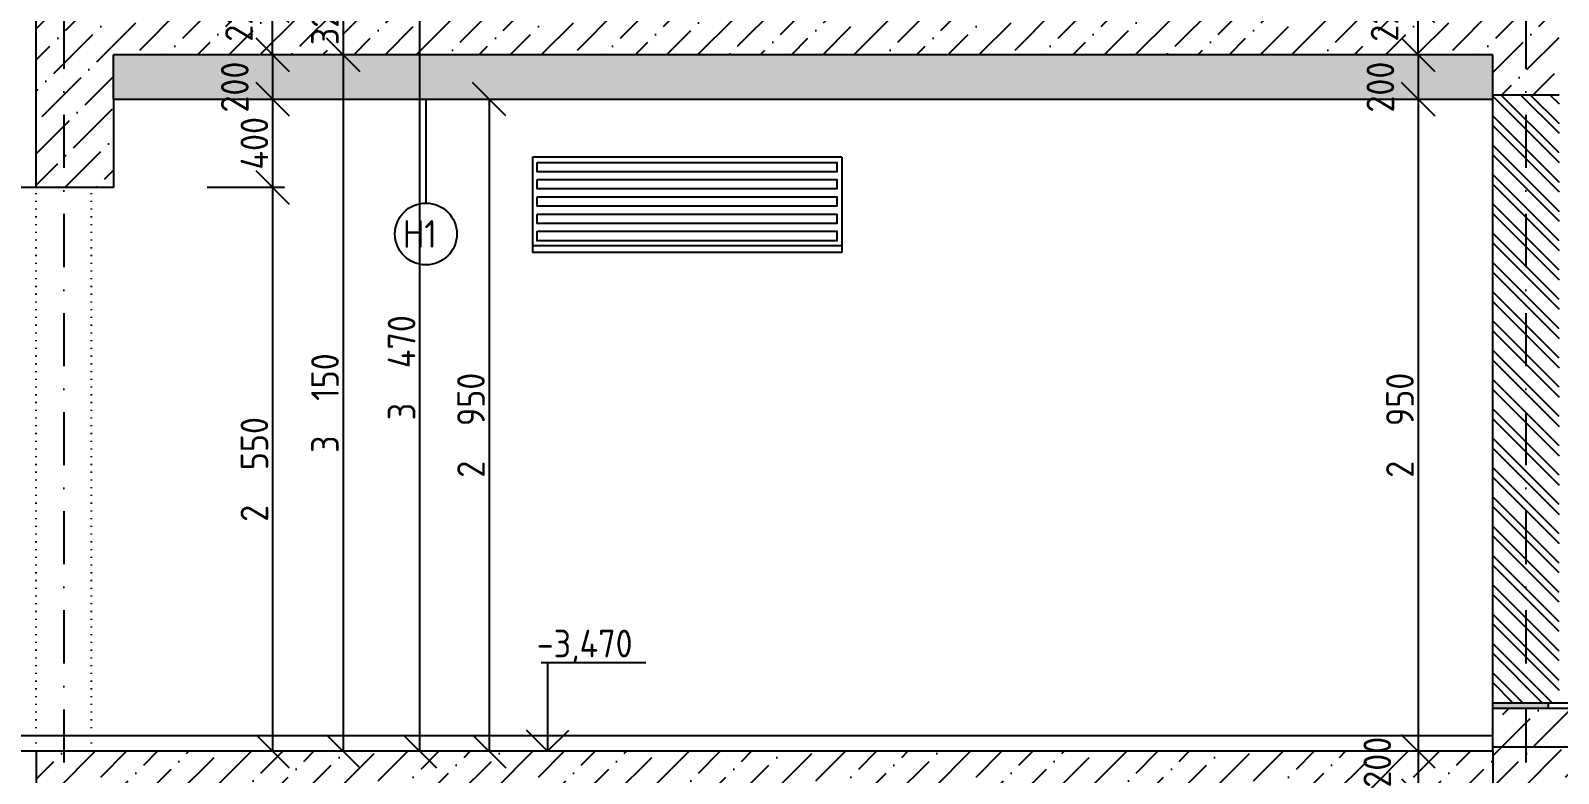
# Model space of a CAD drawing. Extents: x 3792242 to 5145247, y -1546315 to -1031918.
# Drawn here: x 4008977 to 4015889, y -1505700 to -1502340 of the extents above; entities that cross this region are included whole.
import ezdxf

# ---------------------------------------------------------------- set-up
doc = ezdxf.new("R2010")
doc.units = 0
doc.header["$MEASUREMENT"] = 0
doc.linetypes.add('ACAD_ISO07W100', pattern=[3.5, 0.5, -3])
doc.linetypes.add('BODKOCIARKOVANA_3', pattern=[5.6, 3, -1.3, 0, -1.3])
doc.layers.get('0').update_dxf_attribs({"linetype": 'CONTINUOUS'})
doc.layers.get('Defpoints').update_dxf_attribs({"color": 61, "linetype": 'CONTINUOUS'})
for name, color, linetype in [('KÓTY', 4, 'CONTINUOUS'), ('MÚRY', 1, 'CONTINUOUS'), ('OKNÁ', 143, 'CONTINUOUS'), ('osi', 253, 'CONTINUOUS'), ('POZEMOK', 7, 'CONTINUOUS'), ('TENKÁ', 7, 'CONTINUOUS'), ('ŠRAFY', 82, 'CONTINUOUS'), ('šrafy-múry', 8, 'CONTINUOUS')]:
    doc.layers.add(name, color=color, linetype=linetype)
doc.styles.add('STYLE1', font='isocp.shx')
doc.dimstyles.new('STANDARD-50', dxfattribs={"dimtxt": 125, "dimasz": 150, "dimexe": 10, "dimexo": 200, "dimgap": 20, "dimtad": 1, "dimdsep": 46, "dimlunit": 6, "dimtxsty": 'STYLE1', "dimblk1": 'OBLIQUE', "dimblk2": 'OBLIQUE', "dimsah": 1, "dimcen": 2.5, "dimse1": 1, "dimse2": 1, "dimadec": 0, "dimazin": 0, "dimtfac": 1, "dimtmove": 1, "dimatfit": 3, "dimldrblk": 'OBLIQUE', "dimfxl": 1, "dimtolj": 1, "dimtzin": 0, "dimarcsym": 0})
pattern_1 = [(45, (73093.04, 33513.66), (53.0330086, 194.4543648), [250, -50, 0, -50])]
pattern_2 = [(45, (139723.04, 33513.66), (53.0330086, 194.4543648), [250, -50, 0, -50])]

# ---------------------------------------------------------------- blocks, each defined once
blk = doc.blocks.new('_OBLIQUE')
at = {"color": 0, "linetype": 'ByBlock'}
blk.add_line((-0.5, -0.5), (0.5, 0.5), dxfattribs=at)
blk = doc.blocks.new('*D49838')
at = {"layer": 'Defpoints', "color": 0}
for p in [(4009639, -1503050.1), (4009639, -1505600.1), (4010072, -1505600.1)]:
    blk.add_point(p, dxfattribs=at)
at = {"layer": 'KÓTY', "color": 0, "lineweight": -2, "ltscale": 0.25}
blk.add_line((4010072, -1503050.1), (4010072, -1505600.1), dxfattribs=at)
at = {"layer": 'KÓTY', "color": 0, "linetype": 'ByBlock', "lineweight": -2, "xscale": 150, "yscale": 150, "zscale": 150}
for p, rotation in [((4010072, -1503050.1), 90), ((4010072, -1505600.1), 270)]:
    blk.add_blockref('_OBLIQUE', p, dxfattribs=dict(at, rotation=rotation))
at = {"layer": 'KÓTY', "color": 0, "insert": (4009989.5, -1504325.1), "char_height": 125, "attachment_point": 5, "rotation": 90, "style": 'STYLE1'}
blk.add_mtext('\\A1;2ﾠ550', dxfattribs=at)
blk = doc.blocks.new('*D49839')
at = {"layer": 'Defpoints', "color": 0}
for p in [(4009639, -1502230.1), (4010072, -1502230.1), (4009639, -1502450.1)]:
    blk.add_point(p, dxfattribs=at)
at = {"layer": 'KÓTY', "color": 0, "lineweight": -2, "ltscale": 0.25}
blk.add_line((4010072, -1502450.1), (4010072, -1502230.1), dxfattribs=at)
at = {"layer": 'KÓTY', "color": 0, "linetype": 'ByBlock', "lineweight": -2, "xscale": 150, "yscale": 150, "zscale": 150}
for p, rotation in [((4010072, -1502230.1), 90), ((4010072, -1502450.1), 270)]:
    blk.add_blockref('_OBLIQUE', p, dxfattribs=dict(at, rotation=rotation))
at = {"layer": 'KÓTY', "color": 0, "insert": (4009920, -1502275.3), "char_height": 125, "attachment_point": 5, "rotation": 90, "style": 'STYLE1'}
blk.add_mtext('\\A1;220', dxfattribs=at)
blk = doc.blocks.new('*D49841')
at = {"layer": 'Defpoints', "color": 0}
for p in [(4009639, -1502450.1), (4009639, -1502650.1), (4010072, -1502650.1)]:
    blk.add_point(p, dxfattribs=at)
at = {"layer": 'KÓTY', "color": 0, "lineweight": -2, "ltscale": 0.25}
blk.add_line((4010072, -1502450.1), (4010072, -1502650.1), dxfattribs=at)
at = {"layer": 'KÓTY', "color": 0, "linetype": 'ByBlock', "lineweight": -2, "xscale": 150, "yscale": 150, "zscale": 150}
for p, rotation in [((4010072, -1502450.1), 90), ((4010072, -1502650.1), 270)]:
    blk.add_blockref('_OBLIQUE', p, dxfattribs=dict(at, rotation=rotation))
at = {"layer": 'KÓTY', "color": 0, "insert": (4009901, -1502595.8), "char_height": 125, "attachment_point": 5, "rotation": 90, "style": 'STYLE1'}
blk.add_mtext('\\A1;200', dxfattribs=at)
blk = doc.blocks.new('*D49842')
at = {"layer": 'Defpoints', "color": 0}
for p in [(4009639, -1502650.1), (4009639, -1503050.1), (4010072, -1503050.1)]:
    blk.add_point(p, dxfattribs=at)
at = {"layer": 'KÓTY', "color": 0, "lineweight": -2, "ltscale": 0.25}
blk.add_line((4010072, -1502650.1), (4010072, -1503050.1), dxfattribs=at)
at = {"layer": 'KÓTY', "color": 0, "linetype": 'ByBlock', "lineweight": -2, "xscale": 150, "yscale": 150, "zscale": 150}
for p, rotation in [((4010072, -1502650.1), 90), ((4010072, -1503050.1), 270)]:
    blk.add_blockref('_OBLIQUE', p, dxfattribs=dict(at, rotation=rotation))
at = {"layer": 'KÓTY', "color": 0, "insert": (4009989.5, -1502850.1), "char_height": 125, "attachment_point": 5, "rotation": 90, "style": 'STYLE1'}
blk.add_mtext('\\A1;400', dxfattribs=at)
blk = doc.blocks.new('*D49861')
at = {"layer": 'Defpoints', "color": 0}
for p in [(4014821.5, -1502230.1), (4015254.5, -1502230.1), (4014821.5, -1502450.1)]:
    blk.add_point(p, dxfattribs=at)
at = {"layer": 'KÓTY', "color": 0, "lineweight": -2, "ltscale": 0.25}
blk.add_line((4015254.5, -1502450.1), (4015254.5, -1502230.1), dxfattribs=at)
at = {"layer": 'KÓTY', "color": 0, "linetype": 'ByBlock', "lineweight": -2, "xscale": 150, "yscale": 150, "zscale": 150}
for p, rotation in [((4015254.5, -1502230.1), 90), ((4015254.5, -1502450.1), 270)]:
    blk.add_blockref('_OBLIQUE', p, dxfattribs=dict(at, rotation=rotation))
at = {"layer": 'KÓTY', "color": 0, "insert": (4015102.5, -1502275.3), "char_height": 125, "attachment_point": 5, "rotation": 90, "style": 'STYLE1'}
blk.add_mtext('\\A1;220', dxfattribs=at)
blk = doc.blocks.new('*D49863')
at = {"layer": 'Defpoints', "color": 0}
for p in [(4014821.5, -1502450.1), (4014821.5, -1502650.1), (4015254.5, -1502650.1)]:
    blk.add_point(p, dxfattribs=at)
at = {"layer": 'KÓTY', "color": 0, "lineweight": -2, "ltscale": 0.25}
blk.add_line((4015254.5, -1502450.1), (4015254.5, -1502650.1), dxfattribs=at)
at = {"layer": 'KÓTY', "color": 0, "linetype": 'ByBlock', "lineweight": -2, "xscale": 150, "yscale": 150, "zscale": 150}
for p, rotation in [((4015254.5, -1502450.1), 90), ((4015254.5, -1502650.1), 270)]:
    blk.add_blockref('_OBLIQUE', p, dxfattribs=dict(at, rotation=rotation))
at = {"layer": 'KÓTY', "color": 0, "insert": (4015083.5, -1502595.8), "char_height": 125, "attachment_point": 5, "rotation": 90, "style": 'STYLE1'}
blk.add_mtext('\\A1;200', dxfattribs=at)
blk = doc.blocks.new('*D49876')
at = {"layer": 'Defpoints', "color": 0}
for p in [(4015592, -1502650.1), (4015254.5, -1505600.1), (4015592, -1505600.1)]:
    blk.add_point(p, dxfattribs=at)
at = {"layer": 'KÓTY', "color": 0, "lineweight": -2, "ltscale": 0.25}
blk.add_line((4015254.5, -1502650.1), (4015254.5, -1505600.1), dxfattribs=at)
at = {"layer": 'KÓTY', "color": 0, "linetype": 'ByBlock', "lineweight": -2, "xscale": 150, "yscale": 150, "zscale": 150}
for p, rotation in [((4015254.5, -1502650.1), 90), ((4015254.5, -1505600.1), 270)]:
    blk.add_blockref('_OBLIQUE', p, dxfattribs=dict(at, rotation=rotation))
at = {"layer": 'KÓTY', "color": 0, "insert": (4015172, -1504125.1), "char_height": 125, "attachment_point": 5, "rotation": 90, "style": 'STYLE1'}
blk.add_mtext('\\A1;2ﾠ950', dxfattribs=at)
blk = doc.blocks.new('*D49877')
at = {"layer": 'Defpoints', "color": 0}
for p in [(4015592, -1505600.1), (4015254.5, -1505800.1), (4015592, -1505800.1)]:
    blk.add_point(p, dxfattribs=at)
at = {"layer": 'KÓTY', "color": 0, "lineweight": -2, "ltscale": 0.25}
blk.add_line((4015254.5, -1505600.1), (4015254.5, -1505800.1), dxfattribs=at)
at = {"layer": 'KÓTY', "color": 0, "linetype": 'ByBlock', "lineweight": -2, "xscale": 150, "yscale": 150, "zscale": 150}
for p, rotation in [((4015254.5, -1505600.1), 90), ((4015254.5, -1505800.1), 270)]:
    blk.add_blockref('_OBLIQUE', p, dxfattribs=dict(at, rotation=rotation))
at = {"layer": 'KÓTY', "color": 0, "insert": (4015069.5, -1505649.4), "char_height": 125, "attachment_point": 5, "rotation": 90, "style": 'STYLE1'}
blk.add_mtext('\\A1;200', dxfattribs=at)
blk = doc.blocks.new('*D49955')
at = {"layer": 'Defpoints', "color": 0}
for p in [(4010391.5, -1502130.1), (4010391.5, -1502450.1), (4010391.5, -1502450.1)]:
    blk.add_point(p, dxfattribs=at)
at = {"layer": 'KÓTY', "color": 0, "lineweight": -2, "ltscale": 0.25}
blk.add_line((4010391.5, -1502130.1), (4010391.5, -1502450.1), dxfattribs=at)
at = {"layer": 'KÓTY', "color": 0, "linetype": 'ByBlock', "lineweight": -2, "xscale": 150, "yscale": 150, "zscale": 150}
for p, rotation in [((4010391.5, -1502130.1), 90), ((4010391.5, -1502450.1), 270)]:
    blk.add_blockref('_OBLIQUE', p, dxfattribs=dict(at, rotation=rotation))
at = {"layer": 'KÓTY', "color": 0, "insert": (4010309, -1502290.1), "char_height": 125, "attachment_point": 5, "rotation": 90, "style": 'STYLE1'}
blk.add_mtext('\\A1;320', dxfattribs=at)
blk = doc.blocks.new('*D49956')
at = {"layer": 'Defpoints', "color": 0}
for p in [(4009568.5, -1502450.1), (4009568.5, -1505600.1), (4010391.5, -1505600.1)]:
    blk.add_point(p, dxfattribs=at)
at = {"layer": 'KÓTY', "color": 0, "lineweight": -2, "ltscale": 0.25}
blk.add_line((4010391.5, -1502450.1), (4010391.5, -1505600.1), dxfattribs=at)
at = {"layer": 'KÓTY', "color": 0, "linetype": 'ByBlock', "lineweight": -2, "xscale": 150, "yscale": 150, "zscale": 150}
for p, rotation in [((4010391.5, -1502450.1), 90), ((4010391.5, -1505600.1), 270)]:
    blk.add_blockref('_OBLIQUE', p, dxfattribs=dict(at, rotation=rotation))
at = {"layer": 'KÓTY', "color": 0, "insert": (4010309, -1504025.1), "char_height": 125, "attachment_point": 5, "rotation": 90, "style": 'STYLE1'}
blk.add_mtext('\\A1;3ﾠ150', dxfattribs=at)
blk = doc.blocks.new('*D49960')
at = {"layer": 'Defpoints', "color": 0}
for p in [(4010391.5, -1502130.1), (4010738, -1502130.1), (4010391.5, -1505600.1)]:
    blk.add_point(p, dxfattribs=at)
at = {"layer": 'KÓTY', "color": 0, "lineweight": -2, "ltscale": 0.25}
blk.add_line((4010738, -1505600.1), (4010738, -1502130.1), dxfattribs=at)
at = {"layer": 'KÓTY', "color": 0, "linetype": 'ByBlock', "lineweight": -2, "xscale": 150, "yscale": 150, "zscale": 150}
for p, rotation in [((4010738, -1502130.1), 90), ((4010738, -1505600.1), 270)]:
    blk.add_blockref('_OBLIQUE', p, dxfattribs=dict(at, rotation=rotation))
at = {"layer": 'KÓTY', "color": 0, "insert": (4010655.5, -1503865.1), "char_height": 125, "attachment_point": 5, "rotation": 90, "style": 'STYLE1'}
blk.add_mtext('\\A1;3ﾠ470', dxfattribs=at)
blk = doc.blocks.new('*D49966')
at = {"layer": 'Defpoints', "color": 0}
for p in [(4010738, -1502650.1), (4010738, -1505600.1), (4011052, -1505600.1)]:
    blk.add_point(p, dxfattribs=at)
at = {"layer": 'KÓTY', "color": 0, "lineweight": -2, "ltscale": 0.25}
blk.add_line((4011052, -1502650.1), (4011052, -1505600.1), dxfattribs=at)
at = {"layer": 'KÓTY', "color": 0, "linetype": 'ByBlock', "lineweight": -2, "xscale": 150, "yscale": 150, "zscale": 150}
for p, rotation in [((4011052, -1502650.1), 90), ((4011052, -1505600.1), 270)]:
    blk.add_blockref('_OBLIQUE', p, dxfattribs=dict(at, rotation=rotation))
at = {"layer": 'KÓTY', "color": 0, "insert": (4010969.5, -1504125.1), "char_height": 125, "attachment_point": 5, "rotation": 90, "style": 'STYLE1'}
blk.add_mtext('\\A1;2ﾠ950', dxfattribs=at)

msp = doc.modelspace()

# ---------------------------------------------------------------- hatches: boundary and pattern name
at = {"layer": 'TENKÁ', "ltscale": 0.25}
msp.add_hatch(color=256, dxfattribs=at).paths.add_polyline_path([(4015842.044, -1505380.108), (4015592.044, -1505380.108), (4015592.044, -1505405.108), (4015842.044, -1505405.108)])
at = {"layer": 'ŠRAFY'}
h = msp.add_hatch(dxfattribs=at)
h.set_pattern_fill('HEX', color=256, scale=250)
h.set_pattern_definition([(0, (-1667870.456, 8090.66), (0, 54.12658774), [31.25, -62.5]), (120, (-1667870.456, 8090.66), (-46.875, -27.06329387), [31.25, -62.5]), (60, (-1667839.206, 8090.66), (-46.875, 27.06329387), [31.25, -62.5])])
h.paths.add_polyline_path([(4009352.044, -1502650.108), (4015592.044, -1502650.108), (4015592.044, -1502450.108), (4009352.044, -1502450.108)])
h.paths.add_polyline_path([(4009776.044, -1502739.637), (4009776.044, -1502452.039), (4010026.044, -1502452.039), (4010026.044, -1502739.637)], flags=9)
h = msp.add_hatch(dxfattribs=at)
h.set_pattern_fill('ANSI32', color=256, scale=250, angle=90)
h.set_pattern_definition([(135, (-1113810.46, 33513.66), (-66.2912607, -66.2912607), []), (135, (-1113810.46, 33557.86), (-66.2912607, -66.2912607), [])])
h.paths.add_polyline_path([(4015892.044, -1502630.108), (4015592.044, -1502630.108), (4015592.044, -1502650.108), (4015592.044, -1505380.108), (4015842.044, -1505380.108), (4015892.044, -1505380.108), (4015892.044, -1505330.108), (4015892.044, -1505130.108), (4015892.044, -1503716.873), (4015892.044, -1502794.319)])
at = {"layer": 'šrafy-múry'}
h = msp.add_hatch(dxfattribs=at)
h.set_pattern_fill('ANSI36', color=253, scale=800, angle=360)
h.set_pattern_definition(pattern_2)
h.paths.add_polyline_path([(4015892.044, -1502498.049), (4015892.044, -1502483.049), (4015892.044, -1502230.108), (4015592.044, -1502230.108), (4012517.044, -1502230.108), (4012402.044, -1502230.108), (4009252.044, -1502230.108), (4009002.044, -1502230.108), (4009002.044, -1503050.108), (4009252.044, -1503050.108), (4009352.044, -1503050.108), (4009352.044, -1502650.108), (4009352.044, -1502450.108), (4015592.044, -1502450.108), (4015592.044, -1502630.108), (4015892.044, -1502630.108)])
h.paths.add_polyline_path([(4009776.044, -1502739.637), (4009776.044, -1502452.039), (4010026.044, -1502452.039), (4010026.044, -1502739.637)], flags=24)
h.paths.add_polyline_path([(4009795.044, -1502419.137), (4009795.044, -1502131.539), (4010045.044, -1502131.539), (4010045.044, -1502419.137)], flags=9)
h = msp.add_hatch(dxfattribs=at)
h.set_pattern_fill('ANSI36', color=253, scale=800, angle=360)
h.set_pattern_definition(pattern_1)
h.paths.add_polyline_path([(4022342.044, -1505405.108), (4022092.044, -1505405.108), (4021842.044, -1505405.108), (4021592.044, -1505405.108), (4021342.044, -1505405.108), (4021092.044, -1505405.108), (4020842.044, -1505405.108), (4020592.044, -1505405.108), (4020342.044, -1505405.108), (4020092.044, -1505405.108), (4019842.044, -1505405.108), (4019592.044, -1505405.108), (4019342.044, -1505405.108), (4019092.044, -1505405.108), (4018842.044, -1505405.108), (4018592.044, -1505405.108), (4018342.044, -1505405.108), (4018092.044, -1505405.108), (4017842.044, -1505405.108), (4017592.044, -1505405.108), (4017342.044, -1505405.108), (4017092.044, -1505405.108), (4016842.044, -1505405.108), (4016592.044, -1505405.108), (4016342.044, -1505405.108), (4016092.044, -1505405.108), (4015842.044, -1505405.108), (4015617.044, -1505405.108), (4015617.044, -1505580.108), (4015992.044, -1505580.108), (4018142.044, -1505580.108), (4018442.044, -1505580.108), (4022132.044, -1505580.108), (4022532.044, -1505580.108), (4022532.044, -1505405.108)])
h = msp.add_hatch(dxfattribs=at)
h.set_pattern_fill('ANSI36', color=253, scale=800, angle=360)
h.set_pattern_definition(pattern_2)
h.paths.add_polyline_path([(4009002.044, -1505800.108), (4015592.044, -1505800.108), (4015592.044, -1505600.108), (4009002.044, -1505600.108)])
h = msp.add_hatch(dxfattribs=at)
h.set_pattern_fill('ANSI36', color=253, scale=800, angle=360)
h.set_pattern_definition(pattern_1)
h.paths.add_polyline_path([(4015992.044, -1506330.108), (4015992.044, -1505580.108), (4015592.044, -1505580.108), (4015592.044, -1505600.108), (4015592.044, -1506330.108)])

# ---------------------------------------------------------------- linework, layer by layer
at = {"layer": 'KÓTY', "ltscale": 0.25}
msp.add_line((4010125.446, -1503050.108), (4009775.446, -1503050.108), dxfattribs=at)
at = {"layer": 'MÚRY'}
for p, q in [((4009352.044, -1502650.108), (4009352.044, -1503050.108)), ((4009352.044, -1502650.108), (4009352.044, -1503050.108)), ((4009352.044, -1502650.108), (4015592.044, -1502650.108)), ((4015592.044, -1505600.108), (4015592.044, -1502650.108)), ((4009352.044, -1503050.108), (4008602.044, -1503050.108)), ((4015592.044, -1505600.108), (3995722.044, -1505600.108))]:
    msp.add_line(p, q, dxfattribs=at)
at = {"layer": 'OKNÁ', "ltscale": 0.25}
msp.add_line((4010765.544, -1502650.108), (4010765.544, -1503120.217), dxfattribs=at)
msp.add_circle((4010765.544, -1503260.217), 140, dxfattribs=at)
at = {"layer": 'osi', "linetype": 'BODKOCIARKOVANA_3', "ltscale": 80}
for p, q in [((4009127.044, -1487486.244), (4009127.044, -1507826.838)), ((4015742.044, -1487486.244), (4015742.044, -1507826.838))]:
    msp.add_line(p, q, dxfattribs=at)
at = {"layer": 'POZEMOK'}
msp.add_line((4015592.044, -1505530.108), (3995722.044, -1505530.108), dxfattribs=at)
at = {"layer": 'TENKÁ'}
for p, q in [((4009002.044, -1503050.108), (4009002.044, -1492430.108)), ((4015592.044, -1502450.108), (4009352.044, -1502450.108)), ((4009352.044, -1502650.108), (4009352.044, -1502450.108)), ((4015592.044, -1502650.108), (4015592.044, -1502450.108)), ((4015592.044, -1502630.108), (4015892.044, -1502630.108)), ((4015592.044, -1505380.108), (4022532.044, -1505380.108)), ((4009002.044, -1505600.108), (4009002.044, -1505800.108)), ((4015592.044, -1505580.108), (4022532.044, -1505580.108)), ((4015592.044, -1505600.108), (4015592.044, -1506330.108))]:
    msp.add_line(p, q, dxfattribs=at)
at = {"layer": 'TENKÁ', "color": 8}
for p, q in [((4011247.044, -1502913.358), (4011247.044, -1503343.358)), ((4012647.044, -1502913.358), (4011247.044, -1502913.358)), ((4012647.044, -1502913.358), (4012647.044, -1503343.358)), ((4012647.044, -1503313.358), (4011247.044, -1503313.358)), ((4012647.044, -1503343.358), (4011247.044, -1503343.358))]:
    msp.add_line(p, q, dxfattribs=at)
at = {"layer": 'TENKÁ', "linetype": 'ACAD_ISO07W100', "ltscale": 10}
for p, q in [((4009002.044, -1505600.108), (4009002.044, -1503050.108)), ((4009252.044, -1505600.108), (4009252.044, -1503050.108))]:
    msp.add_line(p, q, dxfattribs=at)
at = {"layer": 'TENKÁ', "linetype": 'ByBlock', "ltscale": 0.25}
for p, q in [((4011760.348, -1505200.108), (4011286.45, -1505200.108)), ((4011316.044, -1505200.108), (4011316.044, -1505600.108)), ((4011316.044, -1505600.108), (4011220.584, -1505504.649)), ((4011316.044, -1505600.108), (4011411.503, -1505504.649))]:
    msp.add_line(p, q, dxfattribs=at)
at = {"layer": 'TENKÁ', "ltscale": 0.25}
for p, q in [((4015592.044, -1505405.108), (4022532.044, -1505405.108)), ((4015592.044, -1505405.108), (4022532.044, -1505405.108)), ((4015842.044, -1505380.108), (4015842.044, -1505405.108))]:
    msp.add_line(p, q, dxfattribs=at)
at = {"layer": 'TENKÁ', "color": 8}
for points in [[(4011269.044, -1502936.108), (4012625.044, -1502936.108), (4012625.044, -1502978.608), (4011269.044, -1502978.608)], [(4011269.044, -1503014.108), (4012625.044, -1503014.108), (4012625.044, -1503056.608), (4011269.044, -1503056.608)], [(4011269.044, -1503092.108), (4012625.044, -1503092.108), (4012625.044, -1503134.608), (4011269.044, -1503134.608)], [(4011269.044, -1503170.108), (4012625.044, -1503170.108), (4012625.044, -1503212.608), (4011269.044, -1503212.608)], [(4011269.044, -1503248.108), (4012625.044, -1503248.108), (4012625.044, -1503290.608), (4011269.044, -1503290.608)]]:
    msp.add_lwpolyline(points, close=True, dxfattribs=at)

# ---------------------------------------------------------------- texts
at = {"layer": 'TENKÁ', "ltscale": 0.25, "style": 'STYLE1'}
for s, p in [('H1', (4010661.239, -1503322.394)), ('-3,470', (4011266.933, -1505175.087))]:
    msp.add_text(s, height=125, dxfattribs=at).set_placement(p)

# ---------------------------------------------------------------- dimensions: what is measured, and where the dimension line sits
at = {"layer": 'KÓTY', "ltscale": 0.25}
for base, p1, p2, picture, middle in [((4010391.544, -1502450.108), (4010391.544, -1502130.108), (4010391.544, -1502450.108), '*D49955', (4010309.044, -1502290.108)), ((4010738.044, -1502130.108), (4010391.544, -1505600.108), (4010391.544, -1502130.108), '*D49960', (4010655.501, -1503865.108)), ((4010391.544, -1505600.108), (4009568.544, -1502450.108), (4009568.544, -1505600.108), '*D49956', (4010309.001, -1504025.108)), ((4010072.044, -1503050.108), (4009639.044, -1502650.108), (4009639.044, -1503050.108), '*D49842', (4009989.544, -1502850.108)), ((4011052.044, -1505600.108), (4010738.044, -1502650.108), (4010738.044, -1505600.108), '*D49966', (4010969.501, -1504125.108)), ((4015254.544, -1505600.108), (4015592.044, -1502650.108), (4015592.044, -1505600.108), '*D49876', (4015172.001, -1504125.108)), ((4010072.044, -1505600.108), (4009639.044, -1503050.108), (4009639.044, -1505600.108), '*D49838', (4009989.501, -1504325.108)), ((4015254.544, -1505800.108), (4015592.044, -1505600.108), (4015592.044, -1505800.108), '*D49877', (4015069.544, -1505649.358))]:
    dim = msp.add_linear_dim(base=base, p1=p1, p2=p2, angle=90, dimstyle='STANDARD-50', override={"dimtxsty": 'STYLE1', "dimldrblk": 'OBLIQUE'}, dxfattribs=at)
    dim.commit()
    dim.dimension.update_dxf_attribs({"geometry": picture, "text_midpoint": middle})
for base, p1, p2, picture, middle in [((4010072.044, -1502230.108), (4009639.044, -1502450.108), (4009639.044, -1502230.108), '*D49839', (4010002.544, -1502275.338)), ((4015254.544, -1502230.108), (4014821.544, -1502450.108), (4014821.544, -1502230.108), '*D49861', (4015185.044, -1502275.338)), ((4010072.044, -1502650.108), (4009639.044, -1502450.108), (4009639.044, -1502650.108), '*D49841', (4009983.544, -1502595.838)), ((4015254.544, -1502650.108), (4014821.544, -1502450.108), (4014821.544, -1502650.108), '*D49863', (4015166.044, -1502595.838))]:
    dim = msp.add_linear_dim(base=base, p1=p1, p2=p2, angle=90, dimstyle='STANDARD-50', override={"dimtxsty": 'STYLE1', "dimldrblk": 'OBLIQUE'}, dxfattribs=at)
    dim.commit()
    dim.dimension.update_dxf_attribs({"geometry": picture, "text_midpoint": middle, "dimtype": 160})

doc.saveas('drawing.dxf')
